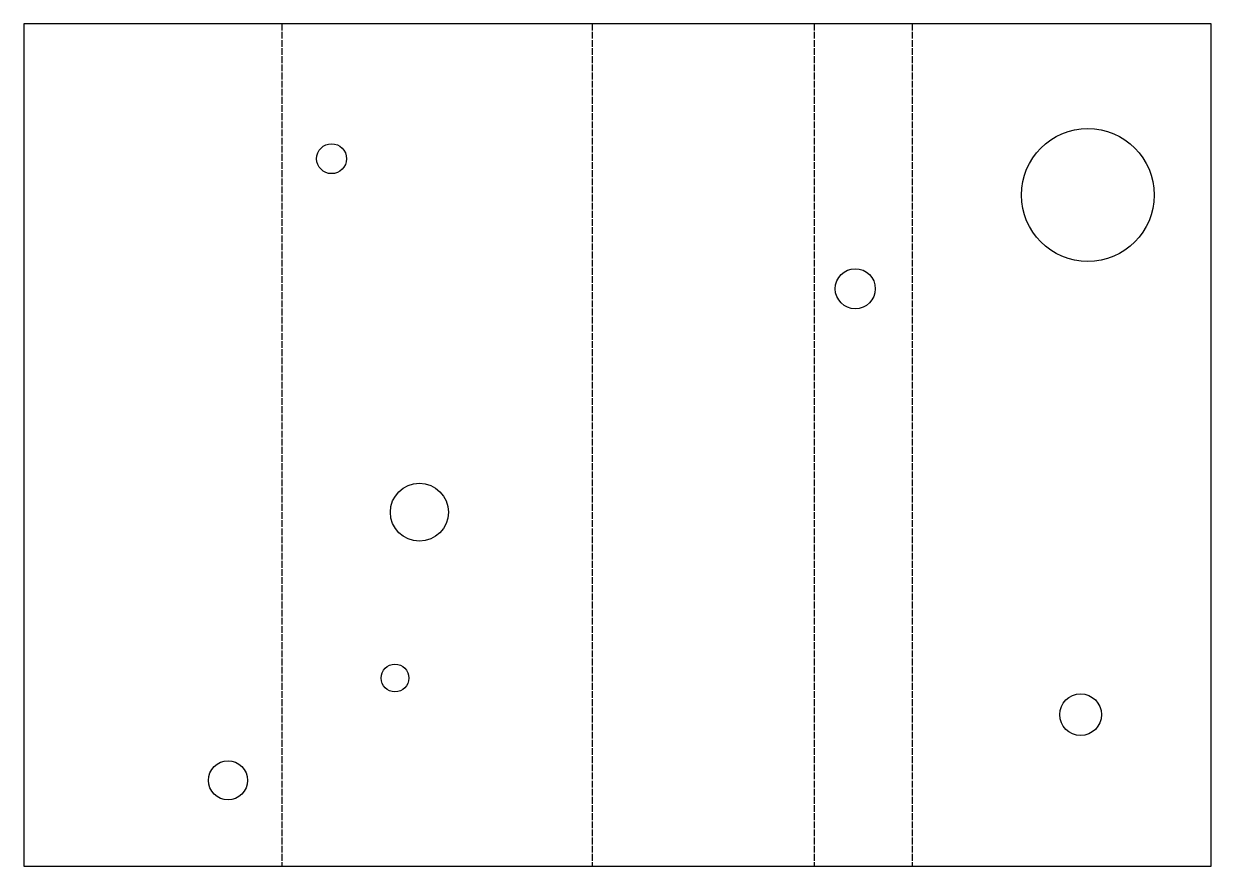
# Model space of a CAD drawing. Header units: millimetres. Extents: x 0 to 222, y 0 to 158.
import ezdxf

# ---------------------------------------------------------------- set-up
doc = ezdxf.new("R2010")
doc.units = ezdxf.units.MM
doc.linetypes.add('DASHED', pattern=[1.524, 1.27, -0.254])
doc.layers.add('BEND', color=7, linetype='Continuous')
doc.layers.add('CUT', color=7, linetype='Continuous')

msp = doc.modelspace()

# ---------------------------------------------------------------- linework, layer by layer
at = {"layer": 'BEND', "color": 4, "linetype": 'DASHED'}
for p, q in [((48.28, 157.76), (48.28, 0)), ((106.33, 157.76), (106.33, 0)), ((147.91, 157.76), (147.91, 0)), ((166.24, 157.76), (166.24, 0))]:
    msp.add_line(p, q, dxfattribs=at)
at = {"layer": 'CUT'}
for p, q in [((222.19, 157.76), (0, 157.76)), ((0, 157.76), (0, 0)), ((222.19, 0), (222.19, 157.76)), ((0, 0), (222.19, 0))]:
    msp.add_line(p, q, dxfattribs=at)
for centre, radius in [((199.1, 125.69), 12.43), ((57.6, 132.49), 2.8), ((155.59, 108.13), 3.75), ((74.03, 66.29), 5.43), ((69.46, 35.24), 2.59), ((197.75, 28.39), 3.9), ((38.22, 16.09), 3.67)]:
    msp.add_circle(centre, radius, dxfattribs=at)

doc.saveas('drawing.dxf')
